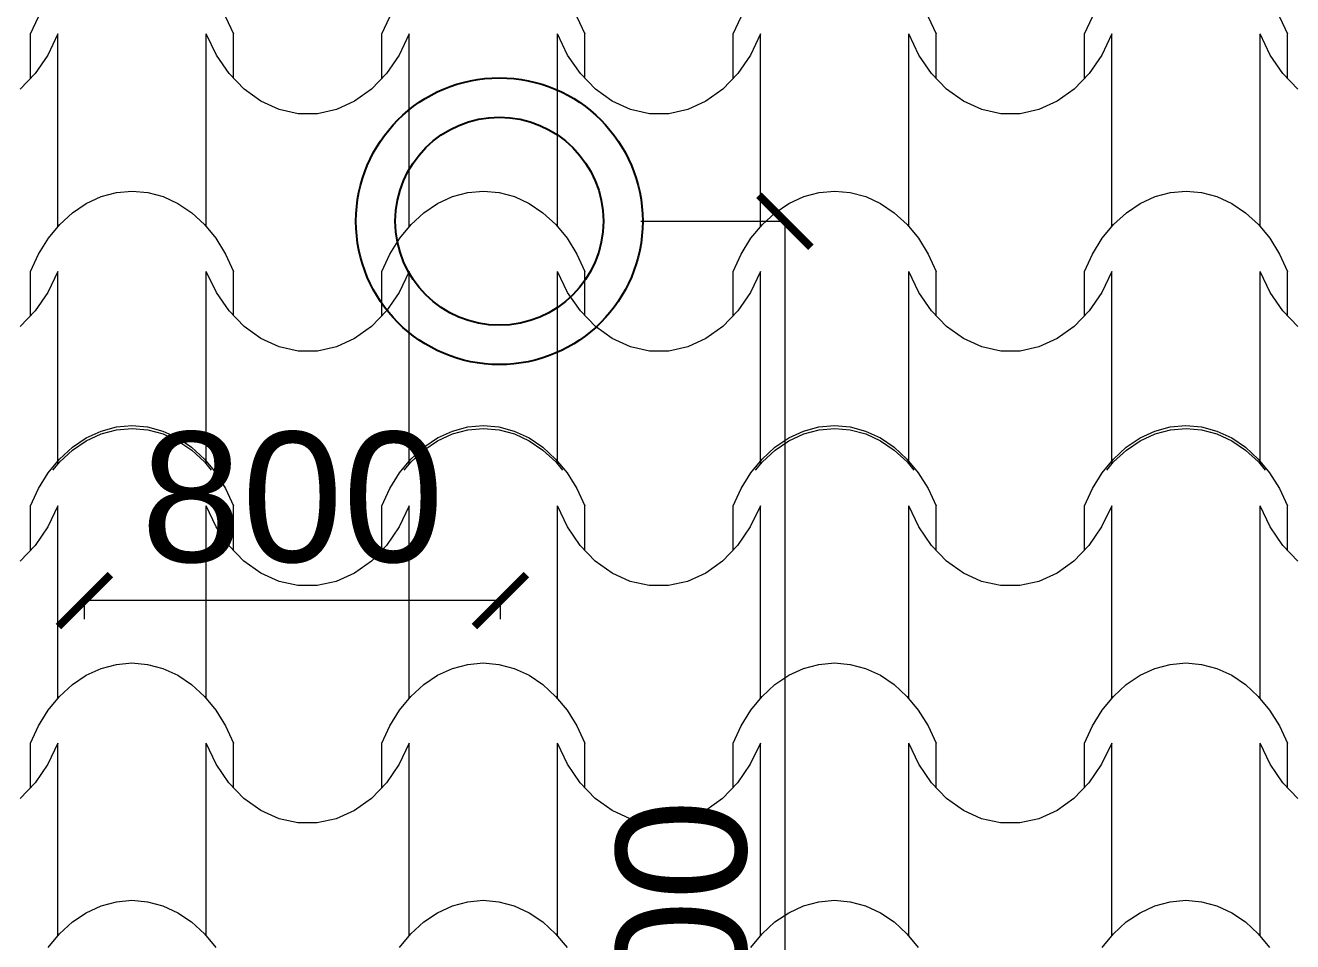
# Model space of a CAD drawing. Header units: millimetres. Extents: x 42452 to 2852333, y -419346 to 834876.
# Drawn here: x 2625101 to 2627538, y 656276 to 658038 of the extents above; entities that cross this region are included whole.
import ezdxf

# ---------------------------------------------------------------- set-up
doc = ezdxf.new("R2010")
doc.units = ezdxf.units.MM
doc.layers.add('M-2 keramitin shtrixi_Ном._пера__21_Pen_No__1', color=7, linetype='Continuous', lineweight=15)
doc.layers.add('memar', color=7, linetype='Continuous', lineweight=25)
doc.styles.get("Standard").update_dxf_attribs({"font": 'arial.ttf'})
doc.dimstyles.new('col mtn', dxfattribs={"dimtxt": 250, "dimasz": 100, "dimexe": 1.25, "dimexo": 0.625, "dimgap": 70, "dimtad": 1, "dimdec": 0, "dimtxsty": 'Standard', "dimblk": 'ARCHTICK', "dimcen": 2.5, "dimadec": 0, "dimazin": 0, "dimtfac": 1, "dimtdec": 0, "dimtmove": 0, "dimatfit": 3, "dimldrblk": 'ARCHTICK', "dimfxl": 300, "dimfxlon": 1, "dimlwd": 9, "dimlwe": 9, "dimarcsym": 0})

# ---------------------------------------------------------------- blocks, each defined once
blk = doc.blocks.new('*X17')
at = {"layer": 'M-2 keramitin shtrixi_Ном._пера__21_Pen_No__1', "color": 7, "linetype": 'Continuous', "lineweight": 15}
for p, q in [((-261176.3, -1353510.1), (-261176.3, -1353428.7)), ((-260890.7, -1353510.1), (-260890.7, -1353428.7)), ((-260500.7, -1353510.1), (-260500.7, -1353428.7)), ((-260215.2, -1353510.1), (-260215.2, -1353428.7)), ((-259825.1, -1353510.1), (-259825.1, -1353428.7)), ((-259539.6, -1353510.1), (-259539.6, -1353428.7)), ((-259149.6, -1353510.1), (-259149.6, -1353428.7)), ((-258864.1, -1353510.1), (-258864.1, -1353428.7)), ((-261121.5, -1353465.7), (-261093.1, -1353452.6)), ((-261093.1, -1353452.6), (-261063.6, -1353444.6)), ((-261063.6, -1353444.6), (-261033.5, -1353441.9)), ((-261033.5, -1353441.9), (-261003.4, -1353444.6)), ((-261003.4, -1353444.6), (-260973.9, -1353452.6)), ((-260973.9, -1353452.6), (-260945.5, -1353465.7)), ((-260445.9, -1353465.7), (-260417.5, -1353452.6)), ((-260417.5, -1353452.6), (-260388, -1353444.6)), ((-260388, -1353444.6), (-260357.9, -1353441.9)), ((-260357.9, -1353441.9), (-260327.8, -1353444.6)), ((-260327.8, -1353444.6), (-260298.3, -1353452.6)), ((-260298.3, -1353452.6), (-260269.9, -1353465.7)), ((-259770.4, -1353465.7), (-259742, -1353452.6)), ((-259742, -1353452.6), (-259712.5, -1353444.6)), ((-259712.5, -1353444.6), (-259682.4, -1353441.9)), ((-259682.4, -1353441.9), (-259652.3, -1353444.6)), ((-259652.3, -1353444.6), (-259622.8, -1353452.6)), ((-259622.8, -1353452.6), (-259594.4, -1353465.7)), ((-259094.8, -1353465.7), (-259066.4, -1353452.6)), ((-259066.4, -1353452.6), (-259036.9, -1353444.6)), ((-259036.9, -1353444.6), (-259006.8, -1353441.9)), ((-259006.8, -1353441.9), (-258976.7, -1353444.6)), ((-258976.7, -1353444.6), (-258947.2, -1353452.6)), ((-258947.2, -1353452.6), (-258918.8, -1353465.7)), ((-261172.7, -1353506.2), (-261148.2, -1353483.6)), ((-261148.2, -1353483.6), (-261121.5, -1353465.7)), ((-260945.5, -1353465.7), (-260918.8, -1353483.6)), ((-260918.8, -1353483.6), (-260894.3, -1353506.2)), ((-260497.1, -1353506.2), (-260472.6, -1353483.6)), ((-260472.6, -1353483.6), (-260445.9, -1353465.7)), ((-260269.9, -1353465.7), (-260243.3, -1353483.6)), ((-260243.3, -1353483.6), (-260218.8, -1353506.2)), ((-259821.5, -1353506.2), (-259797.1, -1353483.6)), ((-259797.1, -1353483.6), (-259770.4, -1353465.7)), ((-259594.4, -1353465.7), (-259567.7, -1353483.6)), ((-259567.7, -1353483.6), (-259543.2, -1353506.2)), ((-259146, -1353506.2), (-259121.5, -1353483.6)), ((-259121.5, -1353483.6), (-259094.8, -1353465.7)), ((-258918.8, -1353465.7), (-258892.1, -1353483.6)), ((-258892.1, -1353483.6), (-258867.6, -1353506.2)), ((-261194.5, -1353532.8), (-261172.7, -1353506.2)), ((-260894.3, -1353506.2), (-260872.5, -1353532.8)), ((-260518.9, -1353532.8), (-260497.1, -1353506.2)), ((-260218.8, -1353506.2), (-260196.9, -1353532.8)), ((-259843.4, -1353532.8), (-259821.5, -1353506.2)), ((-259543.2, -1353506.2), (-259521.4, -1353532.8)), ((-259167.8, -1353532.8), (-259146, -1353506.2)), ((-258867.6, -1353506.2), (-258845.8, -1353532.8)), ((-261213.2, -1353563), (-261194.5, -1353532.8)), ((-260872.5, -1353532.8), (-260853.8, -1353563)), ((-260537.7, -1353563), (-260518.9, -1353532.8)), ((-260196.9, -1353532.8), (-260178.2, -1353563)), ((-259862.1, -1353563), (-259843.4, -1353532.8)), ((-259521.4, -1353532.8), (-259502.6, -1353563)), ((-259186.5, -1353563), (-259167.8, -1353532.8)), ((-258845.8, -1353532.8), (-258827.1, -1353563)), ((-261228.5, -1353596.3), (-261213.2, -1353563)), ((-260853.8, -1353563), (-260838.5, -1353596.3)), ((-260553, -1353596.3), (-260537.7, -1353563)), ((-260178.2, -1353563), (-260162.9, -1353596.3)), ((-259877.4, -1353596.3), (-259862.1, -1353563)), ((-259502.6, -1353563), (-259487.4, -1353596.3)), ((-259201.8, -1353596.3), (-259186.5, -1353563)), ((-258827.1, -1353563), (-258811.8, -1353596.3)), ((-261228.5, -1353681.3), (-261228.5, -1353596.3)), ((-261176.3, -1353596.3), (-261195.6, -1353636.8)), ((-261176.3, -1353781.3), (-261176.3, -1353596.3)), ((-260890.7, -1353781.3), (-260890.7, -1353596.3)), ((-260871.4, -1353636.8), (-260890.7, -1353596.3)), ((-260838.5, -1353681.3), (-260838.5, -1353596.3)), ((-260553, -1353681.3), (-260553, -1353596.3)), ((-260500.7, -1353596.3), (-260520, -1353636.8)), ((-260500.7, -1353781.3), (-260500.7, -1353596.3)), ((-260215.2, -1353781.3), (-260215.2, -1353596.3)), ((-260195.9, -1353636.8), (-260215.2, -1353596.3)), ((-260162.9, -1353681.3), (-260162.9, -1353596.3)), ((-259877.4, -1353681.3), (-259877.4, -1353596.3)), ((-259825.1, -1353596.3), (-259844.5, -1353636.8)), ((-259825.1, -1353781.3), (-259825.1, -1353596.3)), ((-259539.6, -1353781.3), (-259539.6, -1353596.3)), ((-259520.3, -1353636.8), (-259539.6, -1353596.3)), ((-259487.4, -1353681.3), (-259487.4, -1353596.3)), ((-259201.8, -1353681.3), (-259201.8, -1353596.3)), ((-259149.6, -1353596.3), (-259168.9, -1353636.8)), ((-259149.6, -1353781.3), (-259149.6, -1353596.3)), ((-258864.1, -1353781.3), (-258864.1, -1353596.3)), ((-258844.7, -1353636.8), (-258864.1, -1353596.3)), ((-258811.8, -1353681.3), (-258811.8, -1353596.3)), ((-261195.6, -1353636.8), (-261220, -1353672.5)), ((-260847, -1353672.5), (-260871.4, -1353636.8)), ((-260520, -1353636.8), (-260544.4, -1353672.5)), ((-260171.4, -1353672.5), (-260195.9, -1353636.8)), ((-259844.5, -1353636.8), (-259868.9, -1353672.5)), ((-259495.9, -1353672.5), (-259520.3, -1353636.8)), ((-259168.9, -1353636.8), (-259193.3, -1353672.5)), ((-258820.3, -1353672.5), (-258844.7, -1353636.8)), ((-261220, -1353672.5), (-261248.8, -1353702.4)), ((-260818.2, -1353702.4), (-260847, -1353672.5)), ((-260544.4, -1353672.5), (-260573.2, -1353702.4)), ((-260142.6, -1353702.4), (-260171.4, -1353672.5)), ((-259868.9, -1353672.5), (-259897.7, -1353702.4)), ((-259467.1, -1353702.4), (-259495.9, -1353672.5)), ((-259193.3, -1353672.5), (-259222.1, -1353702.4)), ((-258791.5, -1353702.4), (-258820.3, -1353672.5)), ((-260785.8, -1353725.6), (-260818.2, -1353702.4)), ((-260573.2, -1353702.4), (-260605.6, -1353725.6)), ((-260110.3, -1353725.6), (-260142.6, -1353702.4)), ((-259897.7, -1353702.4), (-259930, -1353725.6)), ((-259434.7, -1353725.6), (-259467.1, -1353702.4)), ((-259222.1, -1353702.4), (-259254.5, -1353725.6)), ((-260750.8, -1353741.5), (-260785.8, -1353725.6)), ((-260605.6, -1353725.6), (-260640.6, -1353741.5)), ((-260075.3, -1353741.5), (-260110.3, -1353725.6)), ((-259930, -1353725.6), (-259965, -1353741.5)), ((-259399.7, -1353741.5), (-259434.7, -1353725.6)), ((-259254.5, -1353725.6), (-259289.5, -1353741.5)), ((-260714.3, -1353749.6), (-260750.8, -1353741.5)), ((-260695.7, -1353749.6), (-260714.3, -1353749.6)), ((-260677.2, -1353749.6), (-260695.7, -1353749.6)), ((-260640.6, -1353741.5), (-260677.2, -1353749.6)), ((-260038.7, -1353749.6), (-260075.3, -1353741.5)), ((-260020.2, -1353749.6), (-260038.7, -1353749.6)), ((-260001.6, -1353749.6), (-260020.2, -1353749.6)), ((-259965, -1353741.5), (-260001.6, -1353749.6)), ((-259363.2, -1353749.6), (-259399.7, -1353741.5)), ((-259344.6, -1353749.6), (-259363.2, -1353749.6)), ((-259326, -1353749.6), (-259344.6, -1353749.6)), ((-259289.5, -1353741.5), (-259326, -1353749.6)), ((-261176.3, -1353966.4), (-261176.3, -1353781.3)), ((-260890.7, -1353966.4), (-260890.7, -1353781.3)), ((-260500.7, -1353966.4), (-260500.7, -1353781.3)), ((-260215.2, -1353966.4), (-260215.2, -1353781.3)), ((-259825.1, -1353966.4), (-259825.1, -1353781.3)), ((-259539.6, -1353966.4), (-259539.6, -1353781.3)), ((-259149.6, -1353966.4), (-259149.6, -1353781.3)), ((-258864.1, -1353966.4), (-258864.1, -1353781.3)), ((-261093.1, -1353908.9), (-261063.6, -1353901)), ((-261063.6, -1353901), (-261033.5, -1353898.3)), ((-261033.5, -1353898.3), (-261003.4, -1353901)), ((-261003.4, -1353901), (-260973.9, -1353908.9)), ((-260417.5, -1353908.9), (-260388, -1353901)), ((-260388, -1353901), (-260357.9, -1353898.3)), ((-260357.9, -1353898.3), (-260327.8, -1353901)), ((-260327.8, -1353901), (-260298.3, -1353908.9)), ((-259742, -1353908.9), (-259712.5, -1353901)), ((-259712.5, -1353901), (-259682.4, -1353898.3)), ((-259682.4, -1353898.3), (-259652.3, -1353901)), ((-259652.3, -1353901), (-259622.8, -1353908.9)), ((-259066.4, -1353908.9), (-259036.9, -1353901)), ((-259036.9, -1353901), (-259006.8, -1353898.3)), ((-259006.8, -1353898.3), (-258976.7, -1353901)), ((-258976.7, -1353901), (-258947.2, -1353908.9)), ((-261148.2, -1353940), (-261121.5, -1353922)), ((-261121.5, -1353922), (-261093.1, -1353908.9)), ((-260973.9, -1353908.9), (-260945.5, -1353922)), ((-260945.5, -1353922), (-260918.8, -1353940)), ((-260472.6, -1353940), (-260445.9, -1353922)), ((-260445.9, -1353922), (-260417.5, -1353908.9)), ((-260298.3, -1353908.9), (-260269.9, -1353922)), ((-260269.9, -1353922), (-260243.3, -1353940)), ((-259797.1, -1353940), (-259770.4, -1353922)), ((-259770.4, -1353922), (-259742, -1353908.9)), ((-259622.8, -1353908.9), (-259594.4, -1353922)), ((-259594.4, -1353922), (-259567.7, -1353940)), ((-259121.5, -1353940), (-259094.8, -1353922)), ((-259094.8, -1353922), (-259066.4, -1353908.9)), ((-258947.2, -1353908.9), (-258918.8, -1353922)), ((-258918.8, -1353922), (-258892.1, -1353940)), ((-261172.7, -1353962.5), (-261148.2, -1353940)), ((-260918.8, -1353940), (-260894.3, -1353962.5)), ((-260497.1, -1353962.5), (-260472.6, -1353940)), ((-260243.3, -1353940), (-260218.8, -1353962.5)), ((-259821.5, -1353962.5), (-259797.1, -1353940)), ((-259567.7, -1353940), (-259543.2, -1353962.5)), ((-259146, -1353962.5), (-259121.5, -1353940)), ((-258892.1, -1353940), (-258867.6, -1353962.5)), ((-261194.5, -1353989.1), (-261172.7, -1353962.5)), ((-260894.3, -1353962.5), (-260872.5, -1353989.1)), ((-260518.9, -1353989.1), (-260497.1, -1353962.5)), ((-260218.8, -1353962.5), (-260196.9, -1353989.1)), ((-259843.4, -1353989.1), (-259821.5, -1353962.5)), ((-259543.2, -1353962.5), (-259521.4, -1353989.1)), ((-259167.8, -1353989.1), (-259146, -1353962.5)), ((-258867.6, -1353962.5), (-258845.8, -1353989.1)), ((-261213.2, -1354019.4), (-261194.5, -1353989.1)), ((-260872.5, -1353989.1), (-260853.8, -1354019.4)), ((-260537.7, -1354019.4), (-260518.9, -1353989.1)), ((-260196.9, -1353989.1), (-260178.2, -1354019.4)), ((-259862.1, -1354019.4), (-259843.4, -1353989.1)), ((-259521.4, -1353989.1), (-259502.6, -1354019.4)), ((-259186.5, -1354019.4), (-259167.8, -1353989.1)), ((-258845.8, -1353989.1), (-258827.1, -1354019.4)), ((-261228.5, -1354052.6), (-261213.2, -1354019.4)), ((-260853.8, -1354019.4), (-260838.5, -1354052.6)), ((-260553, -1354052.6), (-260537.7, -1354019.4)), ((-260178.2, -1354019.4), (-260162.9, -1354052.6)), ((-259877.4, -1354052.6), (-259862.1, -1354019.4)), ((-259502.6, -1354019.4), (-259487.4, -1354052.6)), ((-259201.8, -1354052.6), (-259186.5, -1354019.4)), ((-258827.1, -1354019.4), (-258811.8, -1354052.6)), ((-261228.5, -1354137.7), (-261228.5, -1354052.6)), ((-261176.3, -1354052.6), (-261195.6, -1354093.1)), ((-261176.3, -1354237.7), (-261176.3, -1354052.6)), ((-260890.7, -1354237.7), (-260890.7, -1354052.6)), ((-260871.4, -1354093.1), (-260890.7, -1354052.6)), ((-260838.5, -1354137.7), (-260838.5, -1354052.6)), ((-260553, -1354137.7), (-260553, -1354052.6)), ((-260500.7, -1354052.6), (-260520, -1354093.1)), ((-260500.7, -1354237.7), (-260500.7, -1354052.6)), ((-260215.2, -1354237.7), (-260215.2, -1354052.6)), ((-260195.9, -1354093.1), (-260215.2, -1354052.6)), ((-260162.9, -1354137.7), (-260162.9, -1354052.6)), ((-259877.4, -1354137.7), (-259877.4, -1354052.6)), ((-259825.1, -1354052.6), (-259844.5, -1354093.1)), ((-259825.1, -1354237.7), (-259825.1, -1354052.6)), ((-259539.6, -1354237.7), (-259539.6, -1354052.6)), ((-259520.3, -1354093.1), (-259539.6, -1354052.6)), ((-259487.4, -1354137.7), (-259487.4, -1354052.6)), ((-259201.8, -1354137.7), (-259201.8, -1354052.6)), ((-259149.6, -1354052.6), (-259168.9, -1354093.1)), ((-259149.6, -1354237.7), (-259149.6, -1354052.6)), ((-258864.1, -1354237.7), (-258864.1, -1354052.6)), ((-258844.7, -1354093.1), (-258864.1, -1354052.6)), ((-258811.8, -1354137.7), (-258811.8, -1354052.6)), ((-261195.6, -1354093.1), (-261220, -1354128.8)), ((-260847, -1354128.8), (-260871.4, -1354093.1)), ((-260520, -1354093.1), (-260544.4, -1354128.8)), ((-260171.4, -1354128.8), (-260195.9, -1354093.1)), ((-259844.5, -1354093.1), (-259868.9, -1354128.8)), ((-259495.9, -1354128.8), (-259520.3, -1354093.1)), ((-259168.9, -1354093.1), (-259193.3, -1354128.8)), ((-258820.3, -1354128.8), (-258844.7, -1354093.1)), ((-261220, -1354128.8), (-261248.8, -1354158.8)), ((-260818.2, -1354158.8), (-260847, -1354128.8)), ((-260544.4, -1354128.8), (-260573.2, -1354158.8)), ((-260142.6, -1354158.8), (-260171.4, -1354128.8)), ((-259868.9, -1354128.8), (-259897.7, -1354158.8)), ((-259467.1, -1354158.8), (-259495.9, -1354128.8)), ((-259193.3, -1354128.8), (-259222.1, -1354158.8)), ((-258791.5, -1354158.8), (-258820.3, -1354128.8)), ((-260785.8, -1354182), (-260818.2, -1354158.8)), ((-260573.2, -1354158.8), (-260605.6, -1354182)), ((-260110.3, -1354182), (-260142.6, -1354158.8)), ((-259897.7, -1354158.8), (-259930, -1354182)), ((-259434.7, -1354182), (-259467.1, -1354158.8)), ((-259222.1, -1354158.8), (-259254.5, -1354182)), ((-260750.8, -1354197.9), (-260785.8, -1354182)), ((-260605.6, -1354182), (-260640.6, -1354197.9)), ((-260075.3, -1354197.9), (-260110.3, -1354182)), ((-259930, -1354182), (-259965, -1354197.9)), ((-259399.7, -1354197.9), (-259434.7, -1354182)), ((-259254.5, -1354182), (-259289.5, -1354197.9)), ((-260714.3, -1354205.9), (-260750.8, -1354197.9)), ((-260695.7, -1354205.9), (-260714.3, -1354205.9)), ((-260677.2, -1354205.9), (-260695.7, -1354205.9)), ((-260640.6, -1354197.9), (-260677.2, -1354205.9)), ((-260038.7, -1354205.9), (-260075.3, -1354197.9)), ((-260020.2, -1354205.9), (-260038.7, -1354205.9)), ((-260001.6, -1354205.9), (-260020.2, -1354205.9)), ((-259965, -1354197.9), (-260001.6, -1354205.9)), ((-259363.2, -1354205.9), (-259399.7, -1354197.9)), ((-259344.6, -1354205.9), (-259363.2, -1354205.9)), ((-259326, -1354205.9), (-259344.6, -1354205.9)), ((-259289.5, -1354197.9), (-259326, -1354205.9)), ((-261176.3, -1354422.8), (-261176.3, -1354237.7)), ((-260890.7, -1354422.8), (-260890.7, -1354237.7)), ((-260500.7, -1354422.8), (-260500.7, -1354237.7)), ((-260215.2, -1354422.8), (-260215.2, -1354237.7)), ((-259825.1, -1354422.8), (-259825.1, -1354237.7)), ((-259539.6, -1354422.8), (-259539.6, -1354237.7)), ((-259149.6, -1354422.8), (-259149.6, -1354237.7)), ((-258864.1, -1354422.8), (-258864.1, -1354237.7)), ((-261093.1, -1354365.3), (-261063.6, -1354357.3)), ((-261063.6, -1354357.3), (-261033.5, -1354354.6)), ((-261033.5, -1354354.6), (-261003.4, -1354357.3)), ((-261003.4, -1354357.3), (-260973.9, -1354365.3)), ((-260417.5, -1354365.3), (-260388, -1354357.3)), ((-260388, -1354357.3), (-260357.9, -1354354.6)), ((-260357.9, -1354354.6), (-260327.8, -1354357.3)), ((-260327.8, -1354357.3), (-260298.3, -1354365.3)), ((-259742, -1354365.3), (-259712.5, -1354357.3)), ((-259712.5, -1354357.3), (-259682.4, -1354354.6)), ((-259682.4, -1354354.6), (-259652.3, -1354357.3)), ((-259652.3, -1354357.3), (-259622.8, -1354365.3)), ((-259066.4, -1354365.3), (-259036.9, -1354357.3)), ((-259036.9, -1354357.3), (-259006.8, -1354354.6)), ((-259006.8, -1354354.6), (-258976.7, -1354357.3)), ((-258976.7, -1354357.3), (-258947.2, -1354365.3)), ((-261148.2, -1354396.3), (-261121.5, -1354378.4)), ((-261121.5, -1354378.4), (-261093.1, -1354365.3)), ((-260973.9, -1354365.3), (-260945.5, -1354378.4)), ((-260945.5, -1354378.4), (-260918.8, -1354396.3)), ((-260472.6, -1354396.3), (-260445.9, -1354378.4)), ((-260445.9, -1354378.4), (-260417.5, -1354365.3)), ((-260298.3, -1354365.3), (-260269.9, -1354378.4)), ((-260269.9, -1354378.4), (-260243.3, -1354396.3)), ((-259797.1, -1354396.3), (-259770.4, -1354378.4)), ((-259770.4, -1354378.4), (-259742, -1354365.3)), ((-259622.8, -1354365.3), (-259594.4, -1354378.4)), ((-259594.4, -1354378.4), (-259567.7, -1354396.3)), ((-259121.5, -1354396.3), (-259094.8, -1354378.4)), ((-259094.8, -1354378.4), (-259066.4, -1354365.3)), ((-258947.2, -1354365.3), (-258918.8, -1354378.4)), ((-258918.8, -1354378.4), (-258892.1, -1354396.3)), ((-261172.7, -1354418.9), (-261148.2, -1354396.3)), ((-260918.8, -1354396.3), (-260894.3, -1354418.9)), ((-260497.1, -1354418.9), (-260472.6, -1354396.3)), ((-260243.3, -1354396.3), (-260218.8, -1354418.9)), ((-259821.5, -1354418.9), (-259797.1, -1354396.3)), ((-259567.7, -1354396.3), (-259543.2, -1354418.9)), ((-259146, -1354418.9), (-259121.5, -1354396.3)), ((-258892.1, -1354396.3), (-258867.6, -1354418.9)), ((-261194.5, -1354445.5), (-261172.7, -1354418.9)), ((-260894.3, -1354418.9), (-260872.5, -1354445.5)), ((-260518.9, -1354445.5), (-260497.1, -1354418.9)), ((-260218.8, -1354418.9), (-260196.9, -1354445.5)), ((-259843.4, -1354445.5), (-259821.5, -1354418.9)), ((-259543.2, -1354418.9), (-259521.4, -1354445.5)), ((-259167.8, -1354445.5), (-259146, -1354418.9)), ((-258867.6, -1354418.9), (-258845.8, -1354445.5)), ((-261228.5, -1361810.5), (-261213.2, -1361777.3)), ((-260853.8, -1361777.3), (-260838.5, -1361810.5)), ((-260553, -1361810.5), (-260537.7, -1361777.3)), ((-260178.2, -1361777.3), (-260162.9, -1361810.5)), ((-259877.4, -1361810.5), (-259862.1, -1361777.3)), ((-259502.6, -1361777.3), (-259487.4, -1361810.5)), ((-259201.8, -1361810.5), (-259186.5, -1361777.3)), ((-258827.1, -1361777.3), (-258811.8, -1361810.5)), ((-261228.5, -1361895.6), (-261228.5, -1361810.5)), ((-261176.3, -1361810.5), (-261195.6, -1361851)), ((-261176.3, -1361995.6), (-261176.3, -1361810.5)), ((-260890.7, -1361995.6), (-260890.7, -1361810.5)), ((-260871.4, -1361851), (-260890.7, -1361810.5)), ((-260838.5, -1361895.6), (-260838.5, -1361810.5)), ((-260553, -1361895.6), (-260553, -1361810.5)), ((-260500.7, -1361810.5), (-260520, -1361851)), ((-260500.7, -1361995.6), (-260500.7, -1361810.5)), ((-260215.2, -1361995.6), (-260215.2, -1361810.5)), ((-260195.9, -1361851), (-260215.2, -1361810.5)), ((-260162.9, -1361895.6), (-260162.9, -1361810.5)), ((-259877.4, -1361895.6), (-259877.4, -1361810.5)), ((-259825.1, -1361810.5), (-259844.5, -1361851)), ((-259825.1, -1361995.6), (-259825.1, -1361810.5)), ((-259539.6, -1361995.6), (-259539.6, -1361810.5)), ((-259520.3, -1361851), (-259539.6, -1361810.5)), ((-259487.4, -1361895.6), (-259487.4, -1361810.5)), ((-259201.8, -1361895.6), (-259201.8, -1361810.5)), ((-259149.6, -1361810.5), (-259168.9, -1361851)), ((-259149.6, -1361995.6), (-259149.6, -1361810.5)), ((-258864.1, -1361995.6), (-258864.1, -1361810.5)), ((-258844.7, -1361851), (-258864.1, -1361810.5)), ((-258811.8, -1361895.6), (-258811.8, -1361810.5)), ((-261195.6, -1361851), (-261220, -1361886.8)), ((-260847, -1361886.8), (-260871.4, -1361851)), ((-260520, -1361851), (-260544.4, -1361886.8)), ((-260171.4, -1361886.8), (-260195.9, -1361851)), ((-259844.5, -1361851), (-259868.9, -1361886.8)), ((-259495.9, -1361886.8), (-259520.3, -1361851)), ((-259168.9, -1361851), (-259193.3, -1361886.8)), ((-258820.3, -1361886.8), (-258844.7, -1361851)), ((-261220, -1361886.8), (-261248.8, -1361916.7)), ((-260818.2, -1361916.7), (-260847, -1361886.8)), ((-260544.4, -1361886.8), (-260573.2, -1361916.7)), ((-260142.6, -1361916.7), (-260171.4, -1361886.8)), ((-259868.9, -1361886.8), (-259897.7, -1361916.7)), ((-259467.1, -1361916.7), (-259495.9, -1361886.8)), ((-259193.3, -1361886.8), (-259222.1, -1361916.7)), ((-258791.5, -1361916.7), (-258820.3, -1361886.8)), ((-260785.8, -1361939.9), (-260818.2, -1361916.7)), ((-260573.2, -1361916.7), (-260605.6, -1361939.9)), ((-260110.3, -1361939.9), (-260142.6, -1361916.7)), ((-259897.7, -1361916.7), (-259930, -1361939.9)), ((-259434.7, -1361939.9), (-259467.1, -1361916.7)), ((-259222.1, -1361916.7), (-259254.5, -1361939.9)), ((-260750.8, -1361955.8), (-260785.8, -1361939.9)), ((-260605.6, -1361939.9), (-260640.6, -1361955.8)), ((-260075.3, -1361955.8), (-260110.3, -1361939.9)), ((-259930, -1361939.9), (-259965, -1361955.8)), ((-259399.7, -1361955.8), (-259434.7, -1361939.9)), ((-259254.5, -1361939.9), (-259289.5, -1361955.8)), ((-260714.3, -1361963.8), (-260750.8, -1361955.8)), ((-260695.7, -1361963.8), (-260714.3, -1361963.8)), ((-260677.2, -1361963.8), (-260695.7, -1361963.8)), ((-260640.6, -1361955.8), (-260677.2, -1361963.8)), ((-260038.7, -1361963.8), (-260075.3, -1361955.8)), ((-260020.2, -1361963.8), (-260038.7, -1361963.8)), ((-260001.6, -1361963.8), (-260020.2, -1361963.8)), ((-259965, -1361955.8), (-260001.6, -1361963.8)), ((-259363.2, -1361963.8), (-259399.7, -1361955.8)), ((-259344.6, -1361963.8), (-259363.2, -1361963.8)), ((-259326, -1361963.8), (-259344.6, -1361963.8)), ((-259289.5, -1361955.8), (-259326, -1361963.8)), ((-261176.3, -1362180.7), (-261176.3, -1361995.6)), ((-260890.7, -1362180.7), (-260890.7, -1361995.6)), ((-260500.7, -1362180.7), (-260500.7, -1361995.6)), ((-260215.2, -1362180.7), (-260215.2, -1361995.6)), ((-259825.1, -1362180.7), (-259825.1, -1361995.6)), ((-259539.6, -1362180.7), (-259539.6, -1361995.6)), ((-259149.6, -1362180.7), (-259149.6, -1361995.6)), ((-258864.1, -1362180.7), (-258864.1, -1361995.6)), ((-261063.6, -1362115.2), (-261033.5, -1362112.6)), ((-261033.5, -1362112.6), (-261003.4, -1362115.2)), ((-260388, -1362115.2), (-260357.9, -1362112.6)), ((-260357.9, -1362112.6), (-260327.8, -1362115.2)), ((-259712.5, -1362115.2), (-259682.4, -1362112.6)), ((-259682.4, -1362112.6), (-259652.3, -1362115.2)), ((-259036.9, -1362115.2), (-259006.8, -1362112.6)), ((-259006.8, -1362112.6), (-258976.7, -1362115.2)), ((-261148.2, -1362154.3), (-261121.5, -1362136.3)), ((-261121.5, -1362136.3), (-261093.1, -1362123.2)), ((-261093.1, -1362123.2), (-261063.6, -1362115.2)), ((-261003.4, -1362115.2), (-260973.9, -1362123.2)), ((-260973.9, -1362123.2), (-260945.5, -1362136.3)), ((-260945.5, -1362136.3), (-260918.8, -1362154.3)), ((-260472.6, -1362154.3), (-260445.9, -1362136.3)), ((-260445.9, -1362136.3), (-260417.5, -1362123.2)), ((-260417.5, -1362123.2), (-260388, -1362115.2)), ((-260327.8, -1362115.2), (-260298.3, -1362123.2)), ((-260298.3, -1362123.2), (-260269.9, -1362136.3)), ((-260269.9, -1362136.3), (-260243.3, -1362154.3)), ((-259797.1, -1362154.3), (-259770.4, -1362136.3)), ((-259770.4, -1362136.3), (-259742, -1362123.2)), ((-259742, -1362123.2), (-259712.5, -1362115.2)), ((-259652.3, -1362115.2), (-259622.8, -1362123.2)), ((-259622.8, -1362123.2), (-259594.4, -1362136.3)), ((-259594.4, -1362136.3), (-259567.7, -1362154.3)), ((-259121.5, -1362154.3), (-259094.8, -1362136.3)), ((-259094.8, -1362136.3), (-259066.4, -1362123.2)), ((-259066.4, -1362123.2), (-259036.9, -1362115.2)), ((-258976.7, -1362115.2), (-258947.2, -1362123.2)), ((-258947.2, -1362123.2), (-258918.8, -1362136.3)), ((-258918.8, -1362136.3), (-258892.1, -1362154.3)), ((-261172.7, -1362176.8), (-261148.2, -1362154.3)), ((-260918.8, -1362154.3), (-260894.3, -1362176.8)), ((-260497.1, -1362176.8), (-260472.6, -1362154.3)), ((-260243.3, -1362154.3), (-260218.8, -1362176.8)), ((-259821.5, -1362176.8), (-259797.1, -1362154.3)), ((-259567.7, -1362154.3), (-259543.2, -1362176.8)), ((-259146, -1362176.8), (-259121.5, -1362154.3)), ((-258892.1, -1362154.3), (-258867.6, -1362176.8)), ((-261194.5, -1362203.4), (-261172.7, -1362176.8)), ((-260894.3, -1362176.8), (-260872.5, -1362203.4)), ((-260518.9, -1362203.4), (-260497.1, -1362176.8)), ((-260218.8, -1362176.8), (-260196.9, -1362203.4)), ((-259843.4, -1362203.4), (-259821.5, -1362176.8)), ((-259543.2, -1362176.8), (-259521.4, -1362203.4)), ((-259167.8, -1362203.4), (-259146, -1362176.8)), ((-258867.6, -1362176.8), (-258845.8, -1362203.4)), ((-261213.2, -1362233.6), (-261194.5, -1362203.4)), ((-260872.5, -1362203.4), (-260853.8, -1362233.6)), ((-260537.7, -1362233.6), (-260518.9, -1362203.4)), ((-260196.9, -1362203.4), (-260178.2, -1362233.6)), ((-259862.1, -1362233.6), (-259843.4, -1362203.4)), ((-259521.4, -1362203.4), (-259502.6, -1362233.6)), ((-259186.5, -1362233.6), (-259167.8, -1362203.4)), ((-258845.8, -1362203.4), (-258827.1, -1362233.6)), ((-261228.5, -1362266.9), (-261213.2, -1362233.6)), ((-260853.8, -1362233.6), (-260838.5, -1362266.9)), ((-260553, -1362266.9), (-260537.7, -1362233.6)), ((-260178.2, -1362233.6), (-260162.9, -1362266.9)), ((-259877.4, -1362266.9), (-259862.1, -1362233.6)), ((-259502.6, -1362233.6), (-259487.4, -1362266.9)), ((-259201.8, -1362266.9), (-259186.5, -1362233.6)), ((-258827.1, -1362233.6), (-258811.8, -1362266.9)), ((-261228.5, -1362352), (-261228.5, -1362266.9)), ((-261176.3, -1362266.9), (-261195.6, -1362307.4)), ((-261176.3, -1362452), (-261176.3, -1362266.9)), ((-260890.7, -1362452), (-260890.7, -1362266.9)), ((-260871.4, -1362307.4), (-260890.7, -1362266.9)), ((-260838.5, -1362352), (-260838.5, -1362266.9)), ((-260553, -1362352), (-260553, -1362266.9)), ((-260500.7, -1362266.9), (-260520, -1362307.4)), ((-260500.7, -1362452), (-260500.7, -1362266.9)), ((-260215.2, -1362452), (-260215.2, -1362266.9)), ((-260195.9, -1362307.4), (-260215.2, -1362266.9)), ((-260162.9, -1362352), (-260162.9, -1362266.9)), ((-259877.4, -1362352), (-259877.4, -1362266.9)), ((-259825.1, -1362266.9), (-259844.5, -1362307.4)), ((-259825.1, -1362452), (-259825.1, -1362266.9)), ((-259539.6, -1362452), (-259539.6, -1362266.9)), ((-259520.3, -1362307.4), (-259539.6, -1362266.9)), ((-259487.4, -1362352), (-259487.4, -1362266.9)), ((-259201.8, -1362352), (-259201.8, -1362266.9)), ((-259149.6, -1362266.9), (-259168.9, -1362307.4)), ((-259149.6, -1362452), (-259149.6, -1362266.9)), ((-258864.1, -1362452), (-258864.1, -1362266.9)), ((-258844.7, -1362307.4), (-258864.1, -1362266.9)), ((-258811.8, -1362352), (-258811.8, -1362266.9)), ((-261195.6, -1362307.4), (-261220, -1362343.1)), ((-260847, -1362343.1), (-260871.4, -1362307.4)), ((-260520, -1362307.4), (-260544.4, -1362343.1)), ((-260171.4, -1362343.1), (-260195.9, -1362307.4)), ((-259844.5, -1362307.4), (-259868.9, -1362343.1)), ((-259495.9, -1362343.1), (-259520.3, -1362307.4)), ((-259168.9, -1362307.4), (-259193.3, -1362343.1)), ((-258820.3, -1362343.1), (-258844.7, -1362307.4)), ((-261220, -1362343.1), (-261248.8, -1362373)), ((-260818.2, -1362373), (-260847, -1362343.1)), ((-260544.4, -1362343.1), (-260573.2, -1362373)), ((-260142.6, -1362373), (-260171.4, -1362343.1)), ((-259868.9, -1362343.1), (-259897.7, -1362373)), ((-259467.1, -1362373), (-259495.9, -1362343.1)), ((-259193.3, -1362343.1), (-259222.1, -1362373)), ((-258791.5, -1362373), (-258820.3, -1362343.1)), ((-260785.8, -1362396.3), (-260818.2, -1362373)), ((-260573.2, -1362373), (-260605.6, -1362396.3)), ((-260110.3, -1362396.3), (-260142.6, -1362373)), ((-259897.7, -1362373), (-259930, -1362396.3)), ((-259434.7, -1362396.3), (-259467.1, -1362373)), ((-259222.1, -1362373), (-259254.5, -1362396.3)), ((-260750.8, -1362412.1), (-260785.8, -1362396.3)), ((-260605.6, -1362396.3), (-260640.6, -1362412.1)), ((-260075.3, -1362412.1), (-260110.3, -1362396.3)), ((-259930, -1362396.3), (-259965, -1362412.1)), ((-259399.7, -1362412.1), (-259434.7, -1362396.3)), ((-259254.5, -1362396.3), (-259289.5, -1362412.1)), ((-260714.3, -1362420.2), (-260750.8, -1362412.1)), ((-260695.7, -1362420.2), (-260714.3, -1362420.2)), ((-260677.2, -1362420.2), (-260695.7, -1362420.2)), ((-260640.6, -1362412.1), (-260677.2, -1362420.2)), ((-260038.7, -1362420.2), (-260075.3, -1362412.1)), ((-260020.2, -1362420.2), (-260038.7, -1362420.2)), ((-260001.6, -1362420.2), (-260020.2, -1362420.2)), ((-259965, -1362412.1), (-260001.6, -1362420.2)), ((-259363.2, -1362420.2), (-259399.7, -1362412.1)), ((-259344.6, -1362420.2), (-259363.2, -1362420.2)), ((-259326, -1362420.2), (-259344.6, -1362420.2)), ((-259289.5, -1362412.1), (-259326, -1362420.2)), ((-261176.3, -1362637), (-261176.3, -1362452)), ((-260890.7, -1362637), (-260890.7, -1362452)), ((-260500.7, -1362637), (-260500.7, -1362452)), ((-260215.2, -1362637), (-260215.2, -1362452)), ((-259825.1, -1362637), (-259825.1, -1362452)), ((-259539.6, -1362637), (-259539.6, -1362452)), ((-259149.6, -1362637), (-259149.6, -1362452)), ((-258864.1, -1362637), (-258864.1, -1362452)), ((-261093.1, -1362579.5), (-261063.6, -1362571.6)), ((-261063.6, -1362571.6), (-261033.5, -1362568.9)), ((-261033.5, -1362568.9), (-261003.4, -1362571.6)), ((-261003.4, -1362571.6), (-260973.9, -1362579.5)), ((-260417.5, -1362579.5), (-260388, -1362571.6)), ((-260388, -1362571.6), (-260357.9, -1362568.9)), ((-260357.9, -1362568.9), (-260327.8, -1362571.6)), ((-260327.8, -1362571.6), (-260298.3, -1362579.5)), ((-259742, -1362579.5), (-259712.5, -1362571.6)), ((-259712.5, -1362571.6), (-259682.4, -1362568.9)), ((-259682.4, -1362568.9), (-259652.3, -1362571.6)), ((-259652.3, -1362571.6), (-259622.8, -1362579.5)), ((-259066.4, -1362579.5), (-259036.9, -1362571.6)), ((-259036.9, -1362571.6), (-259006.8, -1362568.9)), ((-259006.8, -1362568.9), (-258976.7, -1362571.6)), ((-258976.7, -1362571.6), (-258947.2, -1362579.5)), ((-261148.2, -1362610.6), (-261121.5, -1362592.6)), ((-261121.5, -1362592.6), (-261093.1, -1362579.5)), ((-260973.9, -1362579.5), (-260945.5, -1362592.6)), ((-260945.5, -1362592.6), (-260918.8, -1362610.6)), ((-260472.6, -1362610.6), (-260445.9, -1362592.6)), ((-260445.9, -1362592.6), (-260417.5, -1362579.5)), ((-260298.3, -1362579.5), (-260269.9, -1362592.6)), ((-260269.9, -1362592.6), (-260243.3, -1362610.6)), ((-259797.1, -1362610.6), (-259770.4, -1362592.6)), ((-259770.4, -1362592.6), (-259742, -1362579.5)), ((-259622.8, -1362579.5), (-259594.4, -1362592.6)), ((-259594.4, -1362592.6), (-259567.7, -1362610.6)), ((-259121.5, -1362610.6), (-259094.8, -1362592.6)), ((-259094.8, -1362592.6), (-259066.4, -1362579.5)), ((-258947.2, -1362579.5), (-258918.8, -1362592.6)), ((-258918.8, -1362592.6), (-258892.1, -1362610.6)), ((-261172.7, -1362633.1), (-261148.2, -1362610.6)), ((-260918.8, -1362610.6), (-260894.3, -1362633.1)), ((-260497.1, -1362633.1), (-260472.6, -1362610.6)), ((-260243.3, -1362610.6), (-260218.8, -1362633.1)), ((-259821.5, -1362633.1), (-259797.1, -1362610.6)), ((-259567.7, -1362610.6), (-259543.2, -1362633.1)), ((-259146, -1362633.1), (-259121.5, -1362610.6)), ((-258892.1, -1362610.6), (-258867.6, -1362633.1)), ((-261185.6, -1362648.9), (-261172.7, -1362633.1)), ((-260894.3, -1362633.1), (-260881.4, -1362648.9)), ((-260510.1, -1362648.9), (-260497.1, -1362633.1)), ((-260218.8, -1362633.1), (-260205.8, -1362648.9)), ((-259834.5, -1362648.9), (-259821.5, -1362633.1)), ((-259543.2, -1362633.1), (-259530.2, -1362648.9)), ((-259158.9, -1362648.9), (-259146, -1362633.1)), ((-258867.6, -1362633.1), (-258854.7, -1362648.9))]:
    blk.add_line(p, q, dxfattribs=at)
blk = doc.blocks.new('Fill_2')
at = {"layer": 'M-2 keramitin shtrixi_Ном._пера__21_Pen_No__1', "color": 7, "linetype": 'Continuous', "lineweight": 15}
blk.add_blockref('*X17', (0, 0), dxfattribs=at)
blk = doc.blocks.new('_ArchTick')
at = {"color": 0, "linetype": 'ByBlock', "const_width": 0.15}
blk.add_lwpolyline([(-0.5, -0.5), (0.5, 0.5)], dxfattribs=at)
blk = doc.blocks.new('*D254')
at = {"layer": 'Defpoints', "color": 0, "lineweight": 30, "transparency": 16777216}
for p in [(2625214.3, 656932), (2625214.3, 656895.7), (2626014.3, 656895.7)]:
    blk.add_point(p, dxfattribs=at)
at = {"layer": 'memar', "color": 0, "lineweight": 9, "transparency": 16777216}
for p, q in [((2625214.3, 656896.3), (2625214.3, 656933.3)), ((2626014.3, 656932), (2625214.3, 656932)), ((2626014.3, 656896.3), (2626014.3, 656933.3))]:
    blk.add_line(p, q, dxfattribs=at)
at = {"layer": 'memar', "color": 0, "lineweight": 9, "transparency": 16777216, "xscale": 100, "yscale": 100, "zscale": 100, "rotation": 180}
blk.add_blockref('_ArchTick', (2625214.3, 656932), dxfattribs=at)
at = {"layer": 'memar', "color": 0, "lineweight": 9, "transparency": 16777216, "xscale": 100, "yscale": 100, "zscale": 100}
blk.add_blockref('_ArchTick', (2626014.3, 656932), dxfattribs=at)
at = {"layer": 'memar', "color": 0, "lineweight": 25, "transparency": 16777216, "insert": (2625614.3, 657129.7), "char_height": 250, "attachment_point": 5}
blk.add_mtext('800', dxfattribs=at)
blk = doc.blocks.new('*D257')
at = {"layer": 'Defpoints', "color": 0, "lineweight": 30, "transparency": 16777216}
for p in [(2626283.6, 657661.5), (2626561.4, 654661.5), (2627358.1, 654661.5)]:
    blk.add_point(p, dxfattribs=at)
at = {"layer": 'memar', "color": 0, "lineweight": 9, "transparency": 16777216}
for p, q in [((2626284.3, 657661.5), (2626562.7, 657661.5)), ((2626561.4, 657661.5), (2626561.4, 654661.5)), ((2626861.4, 654661.5), (2626560.2, 654661.5))]:
    blk.add_line(p, q, dxfattribs=at)
at = {"layer": 'memar', "color": 0, "lineweight": 9, "transparency": 16777216, "xscale": 100, "yscale": 100, "zscale": 100}
for p, rotation in [((2626561.4, 657661.5), 90), ((2626561.4, 654661.5), 270)]:
    blk.add_blockref('_ArchTick', p, dxfattribs=dict(at, rotation=rotation))
at = {"layer": 'memar', "color": 0, "lineweight": 25, "transparency": 16777216, "insert": (2626363.7, 656161.5), "char_height": 250, "attachment_point": 5, "rotation": 90}
blk.add_mtext('3000', dxfattribs=at)

msp = doc.modelspace()

# ---------------------------------------------------------------- linework, layer by layer
at = {"layer": 'memar', "lineweight": 25}
msp.add_circle((2626012.28572, 657661.54702), 275.67869, dxfattribs=at)
at = {"layer": 'memar', "color": 5, "linetype": 'Continuous', "lineweight": 25, "ltscale": 50}
msp.add_circle((2626012.28572, 657661.54702), 200, dxfattribs=at)

# ---------------------------------------------------------------- block references
at = {"layer": 'memar', "color": 7, "linetype": 'Continuous', "lineweight": 25}
for p in [(2886339.52978, 2019832.0495), (2886339.40236, 2010710.49399)]:
    msp.add_blockref('Fill_2', p, dxfattribs=at)

# ---------------------------------------------------------------- dimensions: what is measured, and where the dimension line sits
at = {"layer": 'memar', "color": 7, "lineweight": 25}
for base, p1, p2, angle, picture, middle in [((2626561.41877, 654661.54702), (2626283.64327, 657661.54702), (2627358.12697, 654661.54702), 90, '*D257', (2626363.69026, 656161.54702)), ((2625214.32243, 656932.03901), (2626014.32243, 656895.66095), (2625214.32243, 656895.66095), 180, '*D254', (2625614.32243, 657129.68225))]:
    dim = msp.add_linear_dim(base=base, p1=p1, p2=p2, angle=angle, dimstyle='col mtn', dxfattribs=at)
    dim.commit()
    dim.dimension.update_dxf_attribs({"geometry": picture, "text_midpoint": middle})

doc.saveas('drawing.dxf')
